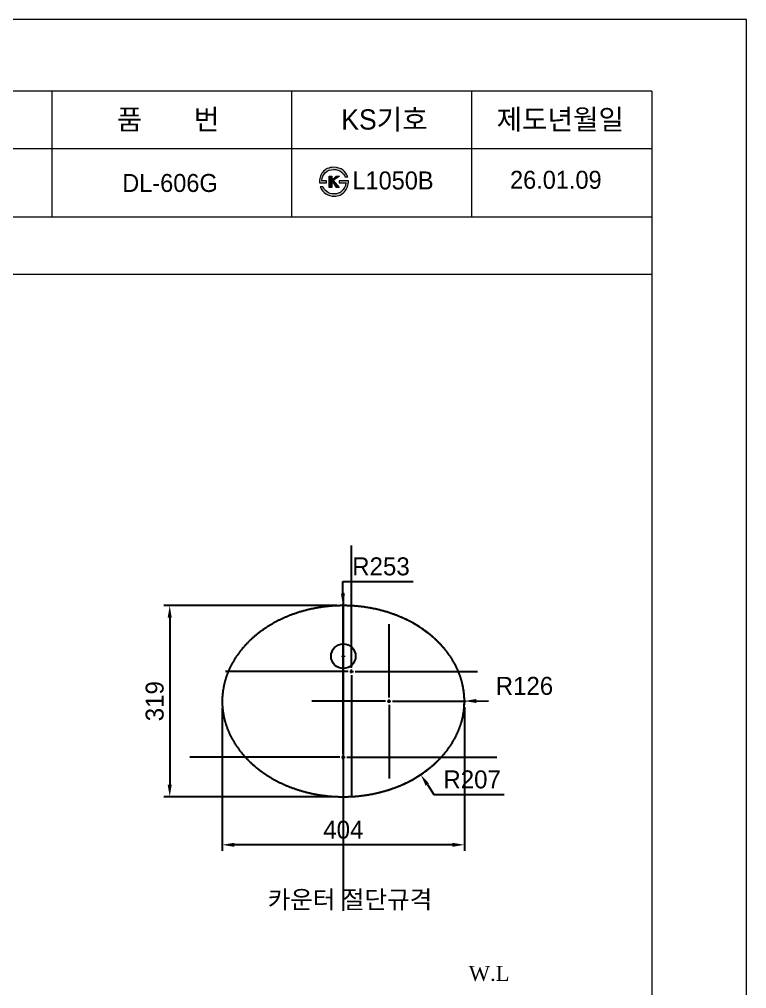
# Model space of a CAD drawing. Header units: millimetres. Extents: x 11474 to 13900, y 217 to 3648.
# Drawn here: x 12687 to 13900, y 2030 to 3648 of the extents above; entities that cross this region are included whole.
import ezdxf

# ---------------------------------------------------------------- set-up
doc = ezdxf.new("R2010")
doc.units = ezdxf.units.MM
doc.header["$LTSCALE"] = 0.1
doc.linetypes.add('CENTER', pattern=[50.8, 31.75, -6.35, 6.35, -6.35])
for name, color, linetype, lineweight in [('AM_6', 2, 'Continuous', 30), ('CEN', 1, 'CENTER', 5), ('DIM', 3, 'Continuous', 15), ('YA', 140, 'Continuous', 15)]:
    doc.layers.add(name, color=color, linetype=linetype, lineweight=lineweight)
doc.layers.add('LINE', color=7, linetype='Continuous')
doc.styles.add('h', font='', dxfattribs={"height": 30})
doc.styles.add('STYLE2', font='dutch.ttf', dxfattribs={"height": 25})
doc.styles.add('스타일1', font='txt.shx', dxfattribs={"bigfont": 'ghs.shx'})
doc.styles.get('h').set_extended_font_data('Haansoft Batang')
doc.dimstyles.new('AM_ISO$0', dxfattribs={"dimscale": 10, "dimtxt": 3.5, "dimasz": 2, "dimexe": 1, "dimexo": 1, "dimgap": 1, "dimtad": 1, "dimdec": 0, "dimdsep": 46, "dimtxsty": 'h', "dimcen": -0.3, "dimclrd": 256, "dimclre": 256, "dimclrt": 2, "dimadec": 0, "dimazin": 2, "dimtp": 0.1, "dimtm": 0.1, "dimtfac": 0.71, "dimtdec": 0, "dimtmove": 0, "dimatfit": 3, "dimfxl": 0, "dimlwd": -1, "dimlwe": -1, "dimarcsym": 0})
doc.dimstyles.new('AM_ISO$4', dxfattribs={"dimscale": 10, "dimtxt": 3.5, "dimasz": 2, "dimexe": 1, "dimexo": 1, "dimgap": 1, "dimtad": 1, "dimtoh": 1, "dimdec": 0, "dimdsep": 46, "dimtxsty": 'h', "dimcen": -0.3, "dimclrd": 256, "dimclre": 256, "dimclrt": 2, "dimadec": 0, "dimazin": 2, "dimtp": 0.1, "dimtm": 0.1, "dimtfac": 0.71, "dimtdec": 0, "dimtofl": 0, "dimtmove": 0, "dimatfit": 0, "dimfxl": 0, "dimlwd": -1, "dimlwe": -1, "dimarcsym": 0})

# ---------------------------------------------------------------- blocks, each defined once
blk = doc.blocks.new('*D116')
for p, q in [((13240.9, 2565.6), (13240.9, 2769.8)), ((13234.9, 2559.6), (13030.7, 2559.6)), ((13237.9, 2559.6), (13243.9, 2559.6)), ((13240.9, 2556.6), (13240.9, 2562.6)), ((13246.9, 2559.6), (13451.1, 2559.6)), ((13240.9, 2553.6), (13240.9, 2349.5)), ((13367.2, 2370.8), (13378.3, 2354.2)), ((13378.3, 2354.2), (13495.4, 2354.2))]:
    blk.add_line(p, q)
blk.add_solid([(13370, 2372.7), (13364.4, 2368.9), (13356.1, 2387.4)])
at = {"layer": 'Defpoints', "color": 0}
for p in [(13240.9, 2559.6), (13356.1, 2387.4)]:
    blk.add_point(p, dxfattribs=at)
at = {"color": 2, "insert": (13441.9, 2379.2), "char_height": 30, "attachment_point": 5, "style": 'h'}
blk.add_mtext('R207', dxfattribs=at)
blk = doc.blocks.new('*D117')
for p, q in [((13303.3, 2515.9), (13303.3, 2638.7)), ((13297.3, 2509.9), (13174.6, 2509.9)), ((13300.3, 2509.9), (13306.3, 2509.9)), ((13303.3, 2506.9), (13303.3, 2512.9)), ((13309.3, 2509.9), (13432.1, 2509.9)), ((13449.1, 2510.2), (13469.1, 2510.3)), ((13303.3, 2503.9), (13303.3, 2381.1))]:
    blk.add_line(p, q)
blk.add_solid([(13449.1, 2513.6), (13449.1, 2506.9), (13429.1, 2510.2)])
at = {"layer": 'Defpoints', "color": 0}
for p in [(13303.3, 2509.9), (13429.1, 2510.2)]:
    blk.add_point(p, dxfattribs=at)
at = {"color": 2, "insert": (13529.1, 2535.3), "char_height": 30, "attachment_point": 5, "style": 'h'}
blk.add_mtext('R126', dxfattribs=at)
blk = doc.blocks.new('*D114')
for p, q in [((13025.1, 2499), (13025.1, 2260.3)), ((13429.1, 2499.9), (13429.1, 2260.3)), ((13409.1, 2270.3), (13045.1, 2270.3))]:
    blk.add_line(p, q)
for points in [[(13045.1, 2273.6), (13045.1, 2266.9), (13025.1, 2270.3)], [(13409.1, 2273.6), (13409.1, 2266.9), (13429.1, 2270.3)]]:
    blk.add_solid(points)
at = {"layer": 'Defpoints', "color": 0}
for p in [(13025.1, 2509), (13429.1, 2509.9), (13025.1, 2270.3)]:
    blk.add_point(p, dxfattribs=at)
at = {"color": 2, "insert": (13227.1, 2295.3), "char_height": 30, "attachment_point": 5, "style": 'h'}
blk.add_mtext('404', dxfattribs=at)
blk = doc.blocks.new('*D115')
for p, q in [((13216.5, 2669.4), (12927.6, 2669.4)), ((12937.6, 2649.4), (12937.6, 2370.4)), ((13218.4, 2350.4), (12927.6, 2350.4))]:
    blk.add_line(p, q)
for points in [[(12934.2, 2649.4), (12940.9, 2649.4), (12937.6, 2669.4)], [(12934.2, 2370.4), (12940.9, 2370.4), (12937.6, 2350.4)]]:
    blk.add_solid(points)
at = {"layer": 'Defpoints', "color": 0}
for p in [(13226.5, 2669.4), (12937.6, 2350.4), (13228.4, 2350.4)]:
    blk.add_point(p, dxfattribs=at)
at = {"color": 2, "insert": (12912.6, 2509.9), "char_height": 30, "attachment_point": 5, "rotation": 90, "style": 'h'}
blk.add_mtext('319', dxfattribs=at)
blk = doc.blocks.new('*D131')
for p, q in [((13226.4, 2689.4), (13226.4, 2709.7)), ((13226.4, 2709.7), (13343.5, 2709.7)), ((13227.1, 2422.3), (13227.1, 2672.4)), ((13221.1, 2416.3), (12971, 2416.3)), ((13224.1, 2416.3), (13230.1, 2416.3)), ((13227.1, 2413.3), (13227.1, 2419.3)), ((13227.1, 2410.3), (13227.1, 2160.2)), ((13233.1, 2416.3), (13483.2, 2416.3))]:
    blk.add_line(p, q)
blk.add_solid([(13229.8, 2689.4), (13223.1, 2689.4), (13226.5, 2669.4)])
at = {"layer": 'Defpoints', "color": 0}
for p in [(13226.5, 2669.4), (13227.1, 2416.3)]:
    blk.add_point(p, dxfattribs=at)
at = {"color": 2, "insert": (13289.9, 2734.7), "char_height": 30, "attachment_point": 5, "style": 'h'}
blk.add_mtext('R253', dxfattribs=at)

msp = doc.modelspace()

# ---------------------------------------------------------------- hatches: boundary and pattern name
at = {"layer": 'DIM'}
h = msp.add_hatch(color=0, dxfattribs=at)
h.dxf.hatch_style = 1
edge = h.paths.add_edge_path()
edge.add_spline(control_points=[(13197.5, 3392.2), (13201.1, 3395.5), (13205.8, 3397.2), (13211.4, 3397.2)], knot_values=[9, 9, 9, 9, 10, 10, 10, 10], degree=3, periodic=0)
edge.add_spline(control_points=[(13211.4, 3397.2), (13216.1, 3397.2), (13220.2, 3395.7), (13223.9, 3392.8)], knot_values=[8, 8, 8, 8, 9, 9, 9, 9], degree=3, periodic=0)
edge.add_spline(control_points=[(13223.9, 3392.8), (13226.9, 3390.5), (13228.8, 3387.9), (13229.7, 3385.1)], knot_values=[7, 7, 7, 7, 8, 8, 8, 8], degree=3, periodic=0)
edge.add_spline(control_points=[(13229.7, 3385.1), (13229.7, 3385.1), (13234.4, 3385.1), (13234.4, 3385.1)], knot_values=[6.00001, 6.00001, 6.00001, 6.00001, 7, 7, 7, 7], degree=3, periodic=0)
edge.add_spline(control_points=[(13234.4, 3385.1), (13232.6, 3389.5), (13230, 3393.1), (13226.6, 3395.8)], knot_values=[5, 5, 5, 5, 6, 6, 6, 6], degree=3, periodic=0)
edge.add_spline(control_points=[(13226.6, 3395.8), (13222.3, 3399.2), (13217.2, 3400.9), (13211, 3400.9)], knot_values=[4, 4, 4, 4, 5, 5, 5, 5], degree=3, periodic=0)
edge.add_spline(control_points=[(13211, 3400.9), (13207, 3400.9), (13203.4, 3400.1), (13200.2, 3398.6)], knot_values=[3, 3, 3, 3, 4, 4, 4, 4], degree=3, periodic=0)
edge.add_spline(control_points=[(13200.2, 3398.6), (13197.2, 3397.2), (13194.7, 3395.3), (13192.7, 3392.7)], knot_values=[2, 2, 2, 2, 3, 3, 3, 3], degree=3, periodic=0)
edge.add_spline(control_points=[(13192.7, 3392.7), (13190.7, 3390.3), (13189.2, 3387.6), (13188.3, 3384.5)], knot_values=[1, 1, 1, 1, 2, 2, 2, 2], degree=3, periodic=0)
edge.add_spline(control_points=[(13188.3, 3384.5), (13187.3, 3381.4), (13187, 3378.2), (13187.2, 3374.9)], knot_values=[0, 0, 0, 0, 1, 1, 1, 1], degree=3, periodic=0)
edge.add_spline(control_points=[(13187.2, 3374.9), (13187.2, 3374.9), (13187.2, 3374.9), (13187.2, 3374.9), (13187.2, 3374.9), (13199.1, 3374.9), (13199.1, 3374.9), (13199.1, 3374.9), (13199.1, 3378.5), (13199.1, 3378.5), (13199.1, 3378.5), (13191.3, 3378.5), (13191.3, 3378.5)], knot_values=[11.00004, 11.00004, 11.00004, 11.00004, 12, 12, 12, 13, 13, 13, 14, 14, 14, 14.99996, 14.99996, 14.99996, 14.99996], degree=3, periodic=0)
edge.add_spline(control_points=[(13191.3, 3378.5), (13191.3, 3378.5), (13191.3, 3378.5), (13191.3, 3378.5)], knot_values=[11, 11, 11, 11, 11.00004, 11.00004, 11.00004, 11.00004], degree=3, periodic=0)
edge.add_spline(control_points=[(13191.3, 3378.5), (13191.6, 3384.1), (13193.7, 3388.7), (13197.5, 3392.2)], knot_values=[10, 10, 10, 10, 11, 11, 11, 11], degree=3, periodic=0)
h = msp.add_hatch(color=0, dxfattribs=at)
h.dxf.hatch_style = 1
h.paths.add_polyline_path([(13207.9, 3379.5), (13207.9, 3386.2), (13203.4, 3386.2), (13203.4, 3367.3), (13207.9, 3367.3), (13207.9, 3374), (13209.9, 3375.9), (13215.3, 3367.3), (13220.4, 3367.3), (13209.9, 3378.6), (13220.9, 3386), (13215.1, 3386)])
h = msp.add_hatch(color=0, dxfattribs=at)
h.dxf.hatch_style = 1
edge = h.paths.add_edge_path()
edge.add_spline(control_points=[(13212.3, 3356.5), (13207.3, 3356.2), (13203, 3357.5), (13199.4, 3360.3)], knot_values=[8, 8, 8, 8, 9, 9, 9, 9], degree=3, periodic=0)
edge.add_spline(control_points=[(13199.4, 3360.3), (13196.9, 3362.3), (13194.8, 3365), (13193, 3368.5)], knot_values=[7, 7, 7, 7, 8, 8, 8, 8], degree=3, periodic=0)
edge.add_spline(control_points=[(13193, 3368.5), (13193, 3368.5), (13188.5, 3368.5), (13188.5, 3368.5)], knot_values=[6.00001, 6.00001, 6.00001, 6.00001, 7, 7, 7, 7], degree=3, periodic=0)
edge.add_spline(control_points=[(13188.5, 3368.5), (13190.6, 3363.2), (13193.8, 3359.2), (13198.2, 3356.4)], knot_values=[5, 5, 5, 5, 6, 6, 6, 6], degree=3, periodic=0)
edge.add_spline(control_points=[(13198.2, 3356.4), (13202.2, 3353.8), (13206.9, 3352.6), (13212.3, 3352.6)], knot_values=[4, 4, 4, 4, 5, 5, 5, 5], degree=3, periodic=0)
edge.add_spline(control_points=[(13212.3, 3352.6), (13215.6, 3352.6), (13218.7, 3353.3), (13221.7, 3354.6)], knot_values=[3, 3, 3, 3, 4, 4, 4, 4], degree=3, periodic=0)
edge.add_spline(control_points=[(13221.7, 3354.6), (13224.5, 3355.9), (13227, 3357.7), (13229.2, 3360.1)], knot_values=[2, 2, 2, 2, 3, 3, 3, 3], degree=3, periodic=0)
edge.add_spline(control_points=[(13229.2, 3360.1), (13231.3, 3362.5), (13232.9, 3365.2), (13234, 3368.3)], knot_values=[1, 1, 1, 1, 2, 2, 2, 2], degree=3, periodic=0)
edge.add_spline(control_points=[(13234, 3368.3), (13235.1, 3371.6), (13235.6, 3374.9), (13235.5, 3378.5)], knot_values=[0, 0, 0, 0, 1, 1, 1, 1], degree=3, periodic=0)
edge.add_spline(control_points=[(13235.5, 3378.5), (13235.5, 3378.5), (13235.5, 3378.5), (13235.5, 3378.5), (13235.5, 3378.5), (13220.2, 3378.5), (13220.2, 3378.5), (13220.2, 3378.5), (13220.2, 3374.9), (13220.2, 3374.9), (13220.2, 3374.9), (13231.3, 3374.9), (13231.3, 3374.9)], knot_values=[11.00004, 11.00004, 11.00004, 11.00004, 12, 12, 12, 13, 13, 13, 14, 14, 14, 14.99996, 14.99996, 14.99996, 14.99996], degree=3, periodic=0)
edge.add_spline(control_points=[(13231.3, 3374.9), (13231.3, 3374.9), (13231.3, 3374.9), (13231.3, 3374.9)], knot_values=[11, 11, 11, 11, 11.00004, 11.00004, 11.00004, 11.00004], degree=3, periodic=0)
edge.add_spline(control_points=[(13231.3, 3374.9), (13230.8, 3368.9), (13228.5, 3364.2), (13224.3, 3360.8)], knot_values=[10, 10, 10, 10, 11, 11, 11, 11], degree=3, periodic=0)
edge.add_spline(control_points=[(13224.3, 3360.8), (13220.8, 3357.9), (13216.8, 3356.5), (13212.3, 3356.5)], knot_values=[9, 9, 9, 9, 10, 10, 10, 10], degree=3, periodic=0)

# ---------------------------------------------------------------- linework, layer by layer
msp.add_line((13227.1, 2690.5), (13227.1, 2337.1))
at = {"color": 1}
msp.add_lwpolyline([(13025.1, 2509.9), (13025.1, 2509), (13025.1, 2508), (13025.1, 2507.1), (13025.2, 2506.2), (13025.2, 2505.2), (13025.2, 2504.3), (13025.3, 2503.4), (13025.3, 2502.4), (13025.4, 2501.5), (13025.5, 2500.6), (13025.5, 2499.6), (13025.6, 2498.7), (13025.7, 2497.8), (13025.8, 2496.8), (13025.9, 2495.9), (13026, 2495), (13026.1, 2494), (13026.2, 2493.1), (13026.4, 2492.2), (13026.5, 2491.3), (13026.6, 2490.3), (13026.8, 2489.4), (13027, 2488.5), (13027.1, 2487.5), (13027.3, 2486.6), (13027.5, 2485.7), (13027.7, 2484.8), (13027.8, 2483.8), (13028, 2482.9), (13028.3, 2482), (13028.5, 2481.1), (13028.7, 2480.1), (13028.9, 2479.2), (13029.1, 2478.3), (13029.4, 2477.4), (13029.6, 2476.5), (13029.9, 2475.5), (13030.2, 2474.6), (13030.4, 2473.7), (13030.7, 2472.8), (13031, 2471.9), (13031.3, 2471), (13031.6, 2470), (13031.9, 2469.1), (13032.2, 2468.2), (13032.5, 2467.3), (13032.8, 2466.4), (13033.2, 2465.5), (13033.5, 2464.6), (13033.9, 2463.7), (13034.2, 2462.8), (13034.6, 2461.9), (13034.9, 2461), (13035.3, 2460.1), (13035.7, 2459.2), (13036.1, 2458.3), (13036.5, 2457.4), (13036.9, 2456.5), (13037.3, 2455.6), (13037.7, 2454.7), (13038.1, 2453.8), (13038.6, 2452.9), (13039, 2452), (13039.4, 2451.1), (13039.9, 2450.2), (13040.3, 2449.4), (13040.8, 2448.5), (13041.3, 2447.6), (13041.8, 2446.7), (13042.2, 2445.9), (13042.7, 2445), (13043.2, 2444.1), (13043.7, 2443.2), (13044.3, 2442.4), (13044.8, 2441.5), (13045.3, 2440.6), (13045.8, 2439.8), (13046.4, 2438.9), (13046.9, 2438.1), (13047.5, 2437.2), (13048, 2436.3), (13048.6, 2435.5), (13049.2, 2434.6), (13049.8, 2433.8), (13050.4, 2433), (13051, 2432.1), (13051.6, 2431.3), (13052.2, 2430.4), (13052.8, 2429.6), (13053.4, 2428.8), (13054, 2427.9), (13054.7, 2427.1), (13055.3, 2426.3), (13056, 2425.5), (13056.6, 2424.6), (13057.3, 2423.8), (13057.9, 2423), (13058.6, 2422.2), (13059.3, 2421.4), (13060, 2420.6), (13060.7, 2419.8), (13061.4, 2419), (13062.1, 2418.2), (13062.8, 2417.4), (13063.5, 2416.6), (13064.3, 2415.8), (13065, 2415), (13065.7, 2414.2), (13066.5, 2413.5), (13067.2, 2412.7), (13068, 2411.9), (13068.8, 2411.1), (13069.5, 2410.4), (13070.3, 2409.6), (13071.1, 2408.9), (13071.9, 2408.1), (13072.7, 2407.4), (13073.5, 2406.6), (13074.3, 2405.9), (13075.1, 2405.1), (13075.9, 2404.4), (13076.8, 2403.6), (13077.6, 2402.9), (13078.4, 2402.2), (13079.3, 2401.5), (13080.1, 2400.7), (13081, 2400), (13081.8, 2399.3), (13082.7, 2398.6), (13083.6, 2397.9), (13084.5, 2397.2), (13085.4, 2396.5), (13086.2, 2395.8), (13087.1, 2395.1), (13088, 2394.5), (13089, 2393.8), (13089.9, 2393.1), (13090.8, 2392.4), (13091.7, 2391.8), (13092.6, 2391.1), (13093.6, 2390.4), (13094.5, 2389.8), (13095.5, 2389.1), (13096.4, 2388.5), (13097.4, 2387.9), (13098.4, 2387.2), (13099.3, 2386.6), (13100.3, 2386), (13101.3, 2385.3), (13102.3, 2384.7), (13103.3, 2384.1), (13104.2, 2383.5), (13105.2, 2382.9), (13106.3, 2382.3), (13107.3, 2381.7), (13108.3, 2381.1), (13109.3, 2380.5), (13110.3, 2379.9), (13111.4, 2379.4), (13112.4, 2378.8), (13113.4, 2378.2), (13114.5, 2377.7), (13115.5, 2377.1), (13116.6, 2376.6), (13117.6, 2376), (13118.7, 2375.5), (13119.8, 2374.9), (13120.8, 2374.4), (13121.9, 2373.9), (13123, 2373.4), (13124.1, 2372.9), (13125.2, 2372.4), (13126.3, 2371.8), (13127.4, 2371.3), (13128.5, 2370.9), (13129.6, 2370.4), (13130.7, 2369.9), (13131.8, 2369.4), (13132.9, 2368.9), (13134, 2368.5), (13135.1, 2368), (13136.3, 2367.6), (13137.4, 2367.1), (13138.5, 2366.7), (13139.7, 2366.2), (13140.8, 2365.8), (13142, 2365.4), (13143.1, 2364.9), (13144.3, 2364.5), (13145.4, 2364.1), (13146.6, 2363.7), (13147.8, 2363.3), (13148.9, 2362.9), (13150.1, 2362.5), (13151.3, 2362.1), (13152.5, 2361.8), (13153.6, 2361.4), (13154.8, 2361), (13156, 2360.7), (13157.2, 2360.3), (13158.4, 2360), (13159.6, 2359.6), (13160.8, 2359.3), (13162, 2359), (13163.2, 2358.7), (13164.4, 2358.3), (13165.6, 2358), (13166.8, 2357.7), (13168.1, 2357.4), (13169.3, 2357.1), (13170.5, 2356.8), (13171.7, 2356.6), (13172.9, 2356.3), (13174.2, 2356), (13175.4, 2355.8), (13176.6, 2355.5), (13177.9, 2355.3), (13179.1, 2355), (13180.3, 2354.8), (13181.6, 2354.5), (13182.8, 2354.3), (13184.1, 2354.1), (13185.3, 2353.9), (13186.6, 2353.7), (13187.8, 2353.5), (13189.1, 2353.3), (13190.3, 2353.1), (13191.6, 2352.9), (13192.8, 2352.7), (13194.1, 2352.6), (13195.3, 2352.4), (13196.6, 2352.3), (13197.9, 2352.1), (13199.1, 2352), (13200.4, 2351.8), (13201.7, 2351.7), (13202.9, 2351.6), (13204.2, 2351.4), (13205.5, 2351.3), (13206.7, 2351.2), (13208, 2351.1), (13209.3, 2351), (13210.5, 2351), (13211.8, 2350.9), (13213.1, 2350.8), (13214.3, 2350.7), (13215.6, 2350.7), (13216.9, 2350.6), (13218.2, 2350.6), (13219.4, 2350.5), (13220.7, 2350.5), (13222, 2350.5), (13223.3, 2350.4), (13224.5, 2350.4), (13225.8, 2350.4), (13227.1, 2350.4), (13228.4, 2350.4), (13229.7, 2350.4), (13230.9, 2350.4), (13232.2, 2350.5), (13233.5, 2350.5), (13234.8, 2350.5), (13236, 2350.6), (13237.3, 2350.6), (13238.6, 2350.7), (13239.9, 2350.7), (13241.1, 2350.8), (13242.4, 2350.9), (13243.7, 2351), (13244.9, 2351), (13246.2, 2351.1), (13247.5, 2351.2), (13248.7, 2351.3), (13250, 2351.4), (13251.3, 2351.6), (13252.6, 2351.7), (13253.8, 2351.8), (13255.1, 2352), (13256.3, 2352.1), (13257.6, 2352.3), (13258.9, 2352.4), (13260.1, 2352.6), (13261.4, 2352.7), (13262.6, 2352.9), (13263.9, 2353.1), (13265.1, 2353.3), (13266.4, 2353.5), (13267.6, 2353.7), (13268.9, 2353.9), (13270.1, 2354.1), (13271.4, 2354.3), (13272.6, 2354.5), (13273.9, 2354.8), (13275.1, 2355), (13276.3, 2355.3), (13277.6, 2355.5), (13278.8, 2355.8), (13280, 2356), (13281.3, 2356.3), (13282.5, 2356.6), (13283.7, 2356.8), (13284.9, 2357.1), (13286.1, 2357.4), (13287.4, 2357.7), (13288.6, 2358), (13289.8, 2358.3), (13291, 2358.7), (13292.2, 2359), (13293.4, 2359.3), (13294.6, 2359.6), (13295.8, 2360), (13297, 2360.3), (13298.2, 2360.7), (13299.4, 2361), (13300.6, 2361.4), (13301.7, 2361.8), (13302.9, 2362.1), (13304.1, 2362.5), (13305.3, 2362.9), (13306.4, 2363.3), (13307.6, 2363.7), (13308.8, 2364.1), (13309.9, 2364.5), (13311.1, 2364.9), (13312.2, 2365.4), (13313.4, 2365.8), (13314.5, 2366.2), (13315.7, 2366.7), (13316.8, 2367.1), (13317.9, 2367.6), (13319.1, 2368), (13320.2, 2368.5), (13321.3, 2368.9), (13322.4, 2369.4), (13323.5, 2369.9), (13324.6, 2370.4), (13325.7, 2370.9), (13326.8, 2371.3), (13327.9, 2371.8), (13329, 2372.4), (13330.1, 2372.9), (13331.2, 2373.4), (13332.3, 2373.9), (13333.4, 2374.4), (13334.4, 2374.9), (13335.5, 2375.5), (13336.6, 2376), (13337.6, 2376.6), (13338.7, 2377.1), (13339.7, 2377.7), (13340.8, 2378.2), (13341.8, 2378.8), (13342.8, 2379.4), (13343.9, 2379.9), (13344.9, 2380.5), (13345.9, 2381.1), (13346.9, 2381.7), (13347.9, 2382.3), (13349, 2382.9), (13350, 2383.5), (13351, 2384.1), (13351.9, 2384.7), (13352.9, 2385.3), (13353.9, 2386), (13354.9, 2386.6), (13355.8, 2387.2), (13356.8, 2387.9), (13357.8, 2388.5), (13358.7, 2389.1), (13359.7, 2389.8), (13360.6, 2390.4), (13361.6, 2391.1), (13362.5, 2391.8), (13363.4, 2392.4), (13364.3, 2393.1), (13365.2, 2393.8), (13366.2, 2394.5), (13367.1, 2395.1), (13368, 2395.8), (13368.8, 2396.5), (13369.7, 2397.2), (13370.6, 2397.9), (13371.5, 2398.6), (13372.4, 2399.3), (13373.2, 2400), (13374.1, 2400.7), (13374.9, 2401.5), (13375.8, 2402.2), (13376.6, 2402.9), (13377.4, 2403.6), (13378.3, 2404.4), (13379.1, 2405.1), (13379.9, 2405.9), (13380.7, 2406.6), (13381.5, 2407.4), (13382.3, 2408.1), (13383.1, 2408.9), (13383.9, 2409.6), (13384.7, 2410.4), (13385.4, 2411.1), (13386.2, 2411.9), (13387, 2412.7), (13387.7, 2413.5), (13388.5, 2414.2), (13389.2, 2415), (13389.9, 2415.8), (13390.7, 2416.6), (13391.4, 2417.4), (13392.1, 2418.2), (13392.8, 2419), (13393.5, 2419.8), (13394.2, 2420.6), (13394.9, 2421.4), (13395.6, 2422.2), (13396.3, 2423), (13396.9, 2423.8), (13397.6, 2424.6), (13398.2, 2425.5), (13398.9, 2426.3), (13399.5, 2427.1), (13400.2, 2427.9), (13400.8, 2428.8), (13401.4, 2429.6), (13402, 2430.4), (13402.6, 2431.3), (13403.2, 2432.1), (13403.8, 2433), (13404.4, 2433.8), (13405, 2434.6), (13405.6, 2435.5), (13406.2, 2436.3), (13406.7, 2437.2), (13407.3, 2438.1), (13407.8, 2438.9), (13408.4, 2439.8), (13408.9, 2440.6), (13409.4, 2441.5), (13409.9, 2442.4), (13410.5, 2443.2), (13411, 2444.1), (13411.5, 2445), (13412, 2445.9), (13412.4, 2446.7), (13412.9, 2447.6), (13413.4, 2448.5), (13413.9, 2449.4), (13414.3, 2450.2), (13414.8, 2451.1), (13415.2, 2452), (13415.6, 2452.9), (13416.1, 2453.8), (13416.5, 2454.7), (13416.9, 2455.6), (13417.3, 2456.5), (13417.7, 2457.4), (13418.1, 2458.3), (13418.5, 2459.2), (13418.9, 2460.1), (13419.3, 2461), (13419.6, 2461.9), (13420, 2462.8), (13420.3, 2463.7), (13420.7, 2464.6), (13421, 2465.5), (13421.4, 2466.4), (13421.7, 2467.3), (13422, 2468.2), (13422.3, 2469.1), (13422.6, 2470), (13422.9, 2471), (13423.2, 2471.9), (13423.5, 2472.8), (13423.8, 2473.7), (13424, 2474.6), (13424.3, 2475.5), (13424.6, 2476.5), (13424.8, 2477.4), (13425.1, 2478.3), (13425.3, 2479.2), (13425.5, 2480.1), (13425.7, 2481.1), (13426, 2482), (13426.2, 2482.9), (13426.4, 2483.8), (13426.5, 2484.8), (13426.7, 2485.7), (13426.9, 2486.6), (13427.1, 2487.5), (13427.2, 2488.5), (13427.4, 2489.4), (13427.6, 2490.3), (13427.7, 2491.3), (13427.8, 2492.2), (13428, 2493.1), (13428.1, 2494), (13428.2, 2495), (13428.3, 2495.9), (13428.4, 2496.8), (13428.5, 2497.8), (13428.6, 2498.7), (13428.7, 2499.6), (13428.8, 2500.6), (13428.8, 2501.5), (13428.9, 2502.4), (13428.9, 2503.4), (13429, 2504.3), (13429, 2505.2), (13429, 2506.2), (13429.1, 2507.1), (13429.1, 2508), (13429.1, 2509), (13429.1, 2509.9), (13429.1, 2510.8), (13429.1, 2511.8), (13429.1, 2512.7), (13429, 2513.6), (13429, 2514.6), (13429, 2515.5), (13428.9, 2516.4), (13428.9, 2517.4), (13428.8, 2518.3), (13428.8, 2519.2), (13428.7, 2520.2), (13428.6, 2521.1), (13428.5, 2522), (13428.4, 2523), (13428.3, 2523.9), (13428.2, 2524.8), (13428.1, 2525.8), (13428, 2526.7), (13427.8, 2527.6), (13427.7, 2528.6), (13427.6, 2529.5), (13427.4, 2530.4), (13427.2, 2531.3), (13427.1, 2532.3), (13426.9, 2533.2), (13426.7, 2534.1), (13426.5, 2535.1), (13426.4, 2536), (13426.2, 2536.9), (13426, 2537.8), (13425.7, 2538.8), (13425.5, 2539.7), (13425.3, 2540.6), (13425.1, 2541.5), (13424.8, 2542.4), (13424.6, 2543.4), (13424.3, 2544.3), (13424, 2545.2), (13423.8, 2546.1), (13423.5, 2547), (13423.2, 2547.9), (13422.9, 2548.9), (13422.6, 2549.8), (13422.3, 2550.7), (13422, 2551.6), (13421.7, 2552.5), (13421.4, 2553.4), (13421, 2554.3), (13420.7, 2555.2), (13420.3, 2556.1), (13420, 2557), (13419.6, 2557.9), (13419.3, 2558.9), (13418.9, 2559.8), (13418.5, 2560.7), (13418.1, 2561.6), (13417.7, 2562.4), (13417.3, 2563.3), (13416.9, 2564.2), (13416.5, 2565.1), (13416.1, 2566), (13415.6, 2566.9), (13415.2, 2567.8), (13414.8, 2568.7), (13414.3, 2569.6), (13413.9, 2570.5), (13413.4, 2571.3), (13412.9, 2572.2), (13412.4, 2573.1), (13412, 2574), (13411.5, 2574.8), (13411, 2575.7), (13410.5, 2576.6), (13409.9, 2577.5), (13409.4, 2578.3), (13408.9, 2579.2), (13408.4, 2580), (13407.8, 2580.9), (13407.3, 2581.8), (13406.7, 2582.6), (13406.2, 2583.5), (13405.6, 2584.3), (13405, 2585.2), (13404.4, 2586), (13403.8, 2586.9), (13403.2, 2587.7), (13402.6, 2588.5), (13402, 2589.4), (13401.4, 2590.2), (13400.8, 2591.1), (13400.2, 2591.9), (13399.5, 2592.7), (13398.9, 2593.5), (13398.2, 2594.4), (13397.6, 2595.2), (13396.9, 2596), (13396.3, 2596.8), (13395.6, 2597.6), (13394.9, 2598.4), (13394.2, 2599.2), (13393.5, 2600), (13392.8, 2600.8), (13392.1, 2601.6), (13391.4, 2602.4), (13390.7, 2603.2), (13389.9, 2604), (13389.2, 2604.8), (13388.5, 2605.6), (13387.7, 2606.4), (13387, 2607.1), (13386.2, 2607.9), (13385.4, 2608.7), (13384.7, 2609.4), (13383.9, 2610.2), (13383.1, 2611), (13382.3, 2611.7), (13381.5, 2612.5), (13380.7, 2613.2), (13379.9, 2614), (13379.1, 2614.7), (13378.3, 2615.4), (13377.4, 2616.2), (13376.6, 2616.9), (13375.8, 2617.6), (13374.9, 2618.4), (13374.1, 2619.1), (13373.2, 2619.8), (13372.4, 2620.5), (13371.5, 2621.2), (13370.6, 2621.9), (13369.7, 2622.6), (13368.8, 2623.3), (13368, 2624), (13367.1, 2624.7), (13366.2, 2625.4), (13365.2, 2626), (13364.3, 2626.7), (13363.4, 2627.4), (13362.5, 2628.1), (13361.6, 2628.7), (13360.6, 2629.4), (13359.7, 2630), (13358.7, 2630.7), (13357.8, 2631.3), (13356.8, 2632), (13355.8, 2632.6), (13354.9, 2633.2), (13353.9, 2633.9), (13352.9, 2634.5), (13351.9, 2635.1), (13351, 2635.7), (13350, 2636.3), (13349, 2636.9), (13347.9, 2637.5), (13346.9, 2638.1), (13345.9, 2638.7), (13344.9, 2639.3), (13343.9, 2639.9), (13342.8, 2640.4), (13341.8, 2641), (13340.8, 2641.6), (13339.7, 2642.1), (13338.7, 2642.7), (13337.6, 2643.2), (13336.6, 2643.8), (13335.5, 2644.3), (13334.4, 2644.9), (13333.4, 2645.4), (13332.3, 2645.9), (13331.2, 2646.4), (13330.1, 2647), (13329, 2647.5), (13327.9, 2648), (13326.8, 2648.5), (13325.7, 2649), (13324.6, 2649.4), (13323.5, 2649.9), (13322.4, 2650.4), (13321.3, 2650.9), (13320.2, 2651.3), (13319.1, 2651.8), (13317.9, 2652.3), (13316.8, 2652.7), (13315.7, 2653.2), (13314.5, 2653.6), (13313.4, 2654), (13312.2, 2654.5), (13311.1, 2654.9), (13309.9, 2655.3), (13308.8, 2655.7), (13307.6, 2656.1), (13306.4, 2656.5), (13305.3, 2656.9), (13304.1, 2657.3), (13302.9, 2657.7), (13301.7, 2658), (13300.6, 2658.4), (13299.4, 2658.8), (13298.2, 2659.1), (13297, 2659.5), (13295.8, 2659.8), (13294.6, 2660.2), (13293.4, 2660.5), (13292.2, 2660.8), (13291, 2661.2), (13289.8, 2661.5), (13288.6, 2661.8), (13287.4, 2662.1), (13286.1, 2662.4), (13284.9, 2662.7), (13283.7, 2663), (13282.5, 2663.3), (13281.3, 2663.5), (13280, 2663.8), (13278.8, 2664.1), (13277.6, 2664.3), (13276.3, 2664.6), (13275.1, 2664.8), (13273.9, 2665), (13272.6, 2665.3), (13271.4, 2665.5), (13270.1, 2665.7), (13268.9, 2665.9), (13267.6, 2666.1), (13266.4, 2666.3), (13265.1, 2666.5), (13263.9, 2666.7), (13262.6, 2666.9), (13261.4, 2667.1), (13260.1, 2667.2), (13258.9, 2667.4), (13257.6, 2667.6), (13256.3, 2667.7), (13255.1, 2667.9), (13253.8, 2668), (13252.6, 2668.1), (13251.3, 2668.3), (13250, 2668.4), (13248.7, 2668.5), (13247.5, 2668.6), (13246.2, 2668.7), (13244.9, 2668.8), (13243.7, 2668.9), (13242.4, 2668.9), (13241.1, 2669), (13239.9, 2669.1), (13238.6, 2669.1), (13237.3, 2669.2), (13236, 2669.3), (13234.8, 2669.3), (13233.5, 2669.3), (13232.2, 2669.4), (13230.9, 2669.4), (13229.7, 2669.4), (13228.4, 2669.4), (13227.1, 2669.4), (13225.8, 2669.4), (13224.5, 2669.4), (13223.3, 2669.4), (13222, 2669.4), (13220.7, 2669.3), (13219.4, 2669.3), (13218.2, 2669.3), (13216.9, 2669.2), (13215.6, 2669.1), (13214.3, 2669.1), (13213.1, 2669), (13211.8, 2668.9), (13210.5, 2668.9), (13209.3, 2668.8), (13208, 2668.7), (13206.7, 2668.6), (13205.5, 2668.5), (13204.2, 2668.4), (13202.9, 2668.3), (13201.7, 2668.1), (13200.4, 2668), (13199.1, 2667.9), (13197.9, 2667.7), (13196.6, 2667.6), (13195.3, 2667.4), (13194.1, 2667.2), (13192.8, 2667.1), (13191.6, 2666.9), (13190.3, 2666.7), (13189.1, 2666.5), (13187.8, 2666.3), (13186.6, 2666.1), (13185.3, 2665.9), (13184.1, 2665.7), (13182.8, 2665.5), (13181.6, 2665.3), (13180.3, 2665), (13179.1, 2664.8), (13177.9, 2664.6), (13176.6, 2664.3), (13175.4, 2664.1), (13174.2, 2663.8), (13172.9, 2663.5), (13171.7, 2663.3), (13170.5, 2663), (13169.3, 2662.7), (13168.1, 2662.4), (13166.8, 2662.1), (13165.6, 2661.8), (13164.4, 2661.5), (13163.2, 2661.2), (13162, 2660.8), (13160.8, 2660.5), (13159.6, 2660.2), (13158.4, 2659.8), (13157.2, 2659.5), (13156, 2659.1), (13154.8, 2658.8), (13153.6, 2658.4), (13152.5, 2658), (13151.3, 2657.7), (13150.1, 2657.3), (13148.9, 2656.9), (13147.8, 2656.5), (13146.6, 2656.1), (13145.4, 2655.7), (13144.3, 2655.3), (13143.1, 2654.9), (13142, 2654.5), (13140.8, 2654), (13139.7, 2653.6), (13138.5, 2653.2), (13137.4, 2652.7), (13136.3, 2652.3), (13135.1, 2651.8), (13134, 2651.3), (13132.9, 2650.9), (13131.8, 2650.4), (13130.7, 2649.9), (13129.6, 2649.4), (13128.5, 2649), (13127.4, 2648.5), (13126.3, 2648), (13125.2, 2647.5), (13124.1, 2647), (13123, 2646.4), (13121.9, 2645.9), (13120.8, 2645.4), (13119.8, 2644.9), (13118.7, 2644.3), (13117.6, 2643.8), (13116.6, 2643.2), (13115.5, 2642.7), (13114.5, 2642.1), (13113.4, 2641.6), (13112.4, 2641), (13111.4, 2640.4), (13110.3, 2639.9), (13109.3, 2639.3), (13108.3, 2638.7), (13107.3, 2638.1), (13106.3, 2637.5), (13105.2, 2636.9), (13104.2, 2636.3), (13103.3, 2635.7), (13102.3, 2635.1), (13101.3, 2634.5), (13100.3, 2633.9), (13099.3, 2633.2), (13098.4, 2632.6), (13097.4, 2632), (13096.4, 2631.3), (13095.5, 2630.7), (13094.5, 2630), (13093.6, 2629.4), (13092.6, 2628.7), (13091.7, 2628.1), (13090.8, 2627.4), (13089.9, 2626.7), (13089, 2626), (13088, 2625.4), (13087.1, 2624.7), (13086.2, 2624), (13085.4, 2623.3), (13084.5, 2622.6), (13083.6, 2621.9), (13082.7, 2621.2), (13081.8, 2620.5), (13081, 2619.8), (13080.1, 2619.1), (13079.3, 2618.4), (13078.4, 2617.6), (13077.6, 2616.9), (13076.8, 2616.2), (13075.9, 2615.4), (13075.1, 2614.7), (13074.3, 2614), (13073.5, 2613.2), (13072.7, 2612.5), (13071.9, 2611.7), (13071.1, 2611), (13070.3, 2610.2), (13069.5, 2609.4), (13068.8, 2608.7), (13068, 2607.9), (13067.2, 2607.1), (13066.5, 2606.4), (13065.7, 2605.6), (13065, 2604.8), (13064.3, 2604), (13063.5, 2603.2), (13062.8, 2602.4), (13062.1, 2601.6), (13061.4, 2600.8), (13060.7, 2600), (13060, 2599.2), (13059.3, 2598.4), (13058.6, 2597.6), (13057.9, 2596.8), (13057.3, 2596), (13056.6, 2595.2), (13056, 2594.4), (13055.3, 2593.5), (13054.7, 2592.7), (13054, 2591.9), (13053.4, 2591.1), (13052.8, 2590.2), (13052.2, 2589.4), (13051.6, 2588.5), (13051, 2587.7), (13050.4, 2586.9), (13049.8, 2586), (13049.2, 2585.2), (13048.6, 2584.3), (13048, 2583.5), (13047.5, 2582.6), (13046.9, 2581.8), (13046.4, 2580.9), (13045.8, 2580), (13045.3, 2579.2), (13044.8, 2578.3), (13044.3, 2577.5), (13043.7, 2576.6), (13043.2, 2575.7), (13042.7, 2574.8), (13042.2, 2574), (13041.8, 2573.1), (13041.3, 2572.2), (13040.8, 2571.3), (13040.3, 2570.5), (13039.9, 2569.6), (13039.4, 2568.7), (13039, 2567.8), (13038.6, 2566.9), (13038.1, 2566), (13037.7, 2565.1), (13037.3, 2564.2), (13036.9, 2563.3), (13036.5, 2562.4), (13036.1, 2561.6), (13035.7, 2560.7), (13035.3, 2559.8), (13034.9, 2558.9), (13034.6, 2557.9), (13034.2, 2557), (13033.9, 2556.1), (13033.5, 2555.2), (13033.2, 2554.3), (13032.8, 2553.4), (13032.5, 2552.5), (13032.2, 2551.6), (13031.9, 2550.7), (13031.6, 2549.8), (13031.3, 2548.9), (13031, 2547.9), (13030.7, 2547), (13030.4, 2546.1), (13030.2, 2545.2), (13029.9, 2544.3), (13029.6, 2543.4), (13029.4, 2542.4), (13029.1, 2541.5), (13028.9, 2540.6), (13028.7, 2539.7), (13028.5, 2538.8), (13028.3, 2537.8), (13028, 2536.9), (13027.8, 2536), (13027.7, 2535.1), (13027.5, 2534.1), (13027.3, 2533.2), (13027.1, 2532.3), (13027, 2531.3), (13026.8, 2530.4), (13026.6, 2529.5), (13026.5, 2528.6), (13026.4, 2527.6), (13026.2, 2526.7), (13026.1, 2525.8), (13026, 2524.8), (13025.9, 2523.9), (13025.8, 2523), (13025.7, 2522), (13025.6, 2521.1), (13025.5, 2520.2), (13025.5, 2519.2), (13025.4, 2518.3), (13025.3, 2517.4), (13025.3, 2516.4), (13025.2, 2515.5), (13025.2, 2514.6), (13025.2, 2513.6), (13025.1, 2512.7), (13025.1, 2511.8), (13025.1, 2510.8), (13025.1, 2509.9)], close=True, dxfattribs=at)
for centre, radius, start, end in [((13227.1, 2416.3), 253.1, 80.9244, 95.6241), ((13246, 2467.9), 198, 41.6964, 72.0593), ((13303.3, 2509.9), 125.8, 343.7013, 16.9479), ((13240.9, 2559.6), 207.2, 283.1384, 315.4295)]:
    msp.add_arc(centre, radius, start, end)
at = {"layer": 'CEN', "color": 0}
for p, q in [((13227.1, 2582), (13227.1, 2588)), ((13227.1, 2582), (13227.1, 2588)), ((13227.1, 2582), (13227.1, 2588)), ((13227.1, 2582), (13227.1, 2588)), ((13224.1, 2585), (13230.1, 2585)), ((13224.1, 2585), (13230.1, 2585))]:
    msp.add_line(p, q, dxfattribs=at)
at = {"layer": 'LINE', "color": 0}
msp.add_circle((13227.1, 2585), 20.5, dxfattribs=at)
at = {"layer": 'YA', "color": 7}
for p, q in [((13741.5, 3527.8), (11665.5, 3527.8)), ((12741.5, 3317.4), (12741.5, 3527.4)), ((13141.5, 3317.4), (13141.5, 3527.4)), ((13141.5, 3317.4), (13141.5, 3527.4)), ((13441.5, 3317.4), (13441.5, 3527.4)), ((13441.5, 3317.4), (13441.5, 3527.4)), ((13741.5, 3527.8), (13741.5, 347.8)), ((13741.5, 3431.8), (12060, 3431.8)), ((13741.5, 3317.8), (11665.5, 3317.8)), ((13741.5, 3221.8), (11665.5, 3221.8)), ((13741.5, 3221.8), (11665.5, 3221.8))]:
    msp.add_line(p, q, dxfattribs=at)
at = {"layer": 'YA', "color": 0}
msp.add_lwpolyline([(11474.1, 217.3), (13899.6, 217.3), (13899.6, 3647.7), (11474.1, 3647.7)], close=True, dxfattribs=at)
at = {"layer": 'YA', "color": 7}
msp.add_lwpolyline([(13207.9, 3379.5), (13215.1, 3386), (13220.9, 3386), (13209.9, 3378.6), (13220.4, 3367.3), (13215.3, 3367.3), (13209.9, 3375.9), (13207.9, 3374), (13207.9, 3367.3), (13203.4, 3367.3), (13203.4, 3386.2), (13207.9, 3386.2), (13207.9, 3379.5)], close=True, dxfattribs=at)
for points in [[(13187.2, 3374.9), (13187, 3378.2), (13187.3, 3381.4), (13188.3, 3384.5), (13189.2, 3387.6), (13190.7, 3390.3), (13192.7, 3392.7), (13194.7, 3395.3), (13197.2, 3397.2), (13200.2, 3398.6), (13203.4, 3400.1), (13207, 3400.9), (13211, 3400.9), (13217.2, 3400.9), (13222.3, 3399.2), (13226.6, 3395.8), (13230, 3393.1), (13232.6, 3389.5), (13234.4, 3385.1), (13234.4, 3385.1), (13229.7, 3385.1), (13229.7, 3385.1), (13228.8, 3387.9), (13226.9, 3390.5), (13223.9, 3392.8), (13220.2, 3395.7), (13216.1, 3397.2), (13211.4, 3397.2), (13205.8, 3397.2), (13201.1, 3395.5), (13197.5, 3392.2), (13193.7, 3388.7), (13191.6, 3384.1), (13191.3, 3378.5), (13191.3, 3378.5), (13199.1, 3378.5), (13199.1, 3378.5), (13199.1, 3378.5), (13199.1, 3374.9), (13199.1, 3374.9), (13199.1, 3374.9), (13187.2, 3374.9), (13187.2, 3374.9), (13187.2, 3374.9), (13187.2, 3374.9), (13187.2, 3374.9)], [(13235.5, 3378.5), (13235.6, 3374.9), (13235.1, 3371.6), (13234, 3368.3), (13232.9, 3365.2), (13231.3, 3362.5), (13229.2, 3360.1), (13227, 3357.7), (13224.5, 3355.9), (13221.7, 3354.6), (13218.7, 3353.3), (13215.6, 3352.6), (13212.3, 3352.6), (13206.9, 3352.6), (13202.2, 3353.8), (13198.2, 3356.4), (13193.8, 3359.2), (13190.6, 3363.2), (13188.5, 3368.5), (13188.5, 3368.5), (13193, 3368.5), (13193, 3368.5), (13194.8, 3365), (13196.9, 3362.3), (13199.4, 3360.3), (13203, 3357.5), (13207.3, 3356.2), (13212.3, 3356.5), (13216.8, 3356.5), (13220.8, 3357.9), (13224.3, 3360.8), (13228.5, 3364.2), (13230.8, 3368.9), (13231.3, 3374.9), (13231.3, 3374.9), (13220.2, 3374.9), (13220.2, 3374.9), (13220.2, 3374.9), (13220.2, 3378.5), (13220.2, 3378.5), (13220.2, 3378.5), (13235.5, 3378.5), (13235.5, 3378.5), (13235.5, 3378.5), (13235.5, 3378.5), (13235.5, 3378.5)]]:
    msp.add_open_spline(points, degree=3, knots=[0, 0, 0, 0, 1, 1, 1, 2, 2, 2, 3, 3, 3, 4, 4, 4, 5, 5, 5, 6, 6, 6, 7, 7, 7, 8, 8, 8, 9, 9, 9, 10, 10, 10, 11, 11, 11, 12, 12, 12, 13, 13, 13, 14, 14, 14, 15, 15, 15, 15], dxfattribs=at)

# ---------------------------------------------------------------- texts
at = {"layer": 'AM_6', "color": 0, "attachment_point": 1, "style": 'STYLE2'}
for s, insert, char_height, width in [('{\\fGulim|b0|i0|c129|p49;DL-606G}', (12858.4, 3389.7), 30, 500.182), ('{\\fGulim|b0|i0|c129|p49;카운터 절단규격}', (13101, 2194), 30, 500.182), ('W.L', (13436.2, 2068.2), 25, 89.778)]:
    msp.add_mtext(s, dxfattribs=dict(at, insert=insert, char_height=char_height, width=width))
at = {"layer": 'DIM', "color": 0, "char_height": 33.819, "attachment_point": 1, "style": '스타일1'}
for s, insert in [('{\\fGulim|b0|i0|c129|p50;품       번}', (12849.4, 3497.6)), ('{\\fGulim|b0|i0|c129|p50;KS기호}', (13223.7, 3497.6)), ('{\\fGulim|b0|i0|c129|p50;제도년월일}', (13482.8, 3497.6))]:
    msp.add_mtext(s, dxfattribs=dict(at, insert=insert))
for s, insert, width in [('{\\fGulim|b0|i0|c129|p50;   \\H0.88708x;L1050B}', (13205.4, 3393.9), 702.697), ('{\\fGulim|b0|i0|c129|p50; \\H0.79087x; \\H1.12165x;26.01.09}', (13483.1, 3395), 270.186)]:
    msp.add_mtext(s, dxfattribs=dict(at, insert=insert, width=width))

# ---------------------------------------------------------------- dimensions: what is measured, and where the dimension line sits
for center, mpoint, picture, middle in [((13240.9, 2559.6), (13356.1, 2387.4), '*D116', (13441.9, 2354.2)), ((13227.1, 2416.3), (13226.5, 2669.4), '*D131', (13289.9, 2709.7)), ((13303.3, 2509.9), (13429.1, 2510.2), '*D117', (13529.1, 2510.3))]:
    dim = msp.add_radius_dim(center=center, mpoint=mpoint, dimstyle='AM_ISO$4')
    dim.commit()
    dim.dimension.update_dxf_attribs({"geometry": picture, "text_midpoint": middle, "dimtype": 164})
dim = msp.add_linear_dim(base=(12937.6, 2350.4), p1=(13226.5, 2669.4), p2=(13228.4, 2350.4), angle=90, dimstyle='AM_ISO$0')
dim.commit()
dim.dimension.update_dxf_attribs({"geometry": '*D115', "text_midpoint": (12912.6, 2509.9)})
dim = msp.add_linear_dim(base=(13025.1, 2270.3), p1=(13429.1, 2509.9), p2=(13025.1, 2509), dimstyle='AM_ISO$0')
dim.commit()
dim.dimension.update_dxf_attribs({"geometry": '*D114', "text_midpoint": (13227.1, 2295.3)})

doc.saveas('drawing.dxf')
